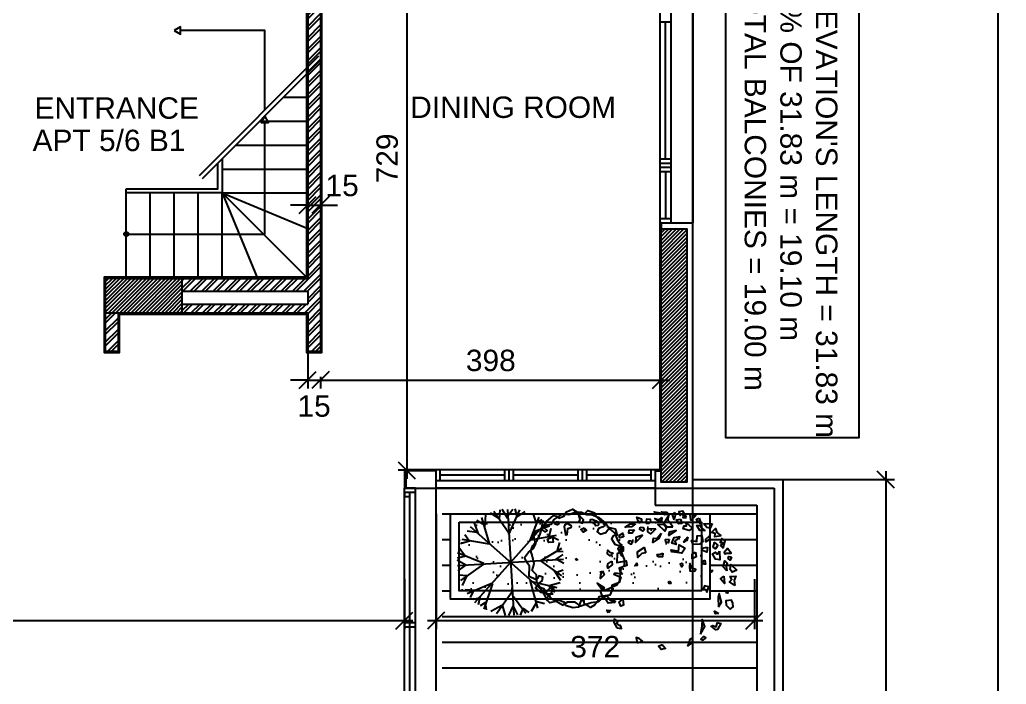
# Model space of a CAD drawing. Extents: x -1.7 to 46.3, y -159.8 to -77.2.
# Drawn here: x 34.04 to 45.57, y -130.23 to -122.46 of the extents above; entities that cross this region are included whole.
import ezdxf

# ---------------------------------------------------------------- set-up
doc = ezdxf.new("R2010")
doc.units = 0
doc.header["$MEASUREMENT"] = 0
doc.header["$PDMODE"] = 35
doc.header["$PDSIZE"] = 0.3
doc.layers.get('0').update_dxf_attribs({"linetype": 'CONTINUOUS'})
doc.layers.get('DEFPOINTS').update_dxf_attribs({"linetype": 'CONTINUOUS'})
for name, color, linetype in [('60%', 7, 'CONTINUOUS'), ('A-ALU', 9, 'CONTINUOUS'), ('A-AREAS', 6, 'CONTINUOUS'), ('A-BALUST', 1, 'CONTINUOUS'), ('a-dim', 3, 'CONTINUOUS'), ('A-FLOR-STRS-ARO', 1, 'CONTINUOUS'), ('A-HATCH-CONC', 8, 'CONTINUOUS'), ('A-HATCH-WALL', 8, 'CONTINUOUS'), ('A-NOMENCLATURE', 3, 'CONTINUOUS'), ('A-PLASTER', 8, 'CONTINUOUS'), ('A-PROJECTION', 9, 'CONTINUOUS'), ('a-revetement', 1, 'CONTINUOUS'), ('A-STAIR', 9, 'CONTINUOUS'), ('A-TILES', 137, 'CONTINUOUS'), ('A-TREES', 63, 'CONTINUOUS'), ('A-WALL', 4, 'CONTINUOUS'), ('AR-PROJ1', 15, 'CONTINUOUS'), ('Parcelle$0$N-PLOT', 5, 'CONTINUOUS'), ('S-2ND-3RD-4-5-6TH$0$A-STR 2-3-4-5-6', 2, 'CONTINUOUS'), ('S-2ND-3RD-4-5-6TH$0$N-PLOT', 5, 'CONTINUOUS')]:
    doc.layers.add(name, color=color, linetype=linetype)
doc.styles.add('A100-STEXT', font='ARIAL.TTF', dxfattribs={"height": 0.25})
doc.styles.add('ATTR', font='romans.shx', dxfattribs={"width": 0.8, "height": 0.7})
doc.styles.add('STYLE1', font='ARIAL.TTF')
doc.dimstyles.new('A100-DIM', dxfattribs={"dimtxt": 0.25, "dimasz": 0.2, "dimexe": 0.1, "dimexo": 0.3, "dimgap": 0.1, "dimtad": 1, "dimlfac": 100, "dimrnd": 0.5, "dimdsep": 46, "dimtxsty": 'A100-STEXT', "dimblk1": 'OBLIQUE', "dimblk2": 'OBLIQUE', "dimsah": 1, "dimcen": -0.05, "dimdle": 0.1, "dimclrd": 15, "dimclre": 15, "dimclrt": 256, "dimadec": 0, "dimazin": 0, "dimtfac": 0.28, "dimtix": 1, "dimtmove": 2, "dimatfit": 3, "dimldrblk": 'OBLIQUE', "dimfxl": 0, "dimtolj": 1, "dimarcsym": 0})
pattern_1 = [(45, (-4e-09, -138.73489), (-0.06629126, 0.06629126), []), (45, (0.04419, -138.73489), (-0.06629126, 0.06629126), [])]
pattern_2 = [(45, (8e-11, -138.735676), (-0.022097087, 0.022097087), [])]

# ---------------------------------------------------------------- blocks, each defined once
blk = doc.blocks.new('DEC6')
for points in [[(-54.284, 20.69), (-46.215, 15.988), (-45.848, 14.107), (-55.018, 16.458), (-57.585, 10.345), (-52.817, 1.881), (-56.485, -3.291), (-58.319, -8.934), (-54.284, -13.636), (-49.149, -19.279), (-51.35, -24.921), (-51.35, -30.564), (-49.149, -35.736), (-39.979, -36.677), (-37.779, -34.326), (-34.845, -36.677), (-37.412, -44.67), (-32.644, -49.843), (-23.841, -53.134), (-20.54, -50.783), (-12.471, -53.605), (-11.004, -56.896), (-6.602, -62.539), (0, -62.069), (-0.734, -55.015), (0.367, -46.081), (4.768, -46.081), (5.135, -55.956), (9.536, -59.247), (18.706, -59.247), (18.706, -51.724), (17.605, -47.492), (19.806, -43.26), (24.941, -45.141), (23.841, -48.902), (25.308, -51.253), (33.377, -53.134), (41.08, -43.26), (45.848, -41.849), (52.45, -38.558), (52.817, -30.564), (50.616, -23.04), (52.083, -16.928), (56.851, -13.636), (60.152, -10.815), (61.986, -4.232), (59.052, 1.411), (52.817, 1.411), (51.716, 4.703), (56.485, 5.173), (57.218, 9.405), (59.052, 12.226), (57.218, 23.982), (53.55, 25.862), (49.883, 25.392), (46.582, 31.505), (47.315, 37.618), (43.647, 44.671), (32.277, 46.082), (28.609, 49.844), (27.876, 55.016), (19.439, 58.308), (16.505, 55.956), (5.502, 54.546), (4.401, 55.486), (0, 54.076), (0.367, 51.254), (4.034, 46.082), (2.567, 41.85), (-2.201, 41.85), (-6.236, 47.963), (-6.236, 55.486), (-12.471, 58.778), (-19.073, 54.076), (-15.772, 50.314), (-16.505, 46.082), (-23.841, 43.731), (-34.111, 47.493), (-37.412, 43.261), (-33.377, 36.207), (-39.979, 27.743), (-47.682, 36.207), (-51.717, 32.445), (-46.582, 23.982), (-49.149, 21.631)], [(-22.374, 49.844), (-33.011, 46.552), (-36.678, 40.439), (-44.748, 36.207), (-49.149, 30.094), (-48.049, 25.392), (-51.717, 19.279), (-56.852, 10.815), (-57.218, 5.643), (-53.184, -2.351), (-50.249, -8.463), (-45.848, -9.404), (-46.582, -13.166), (-53.184, -16.928), (-52.45, -24.451), (-46.215, -31.034), (-38.879, -41.849), (-30.443, -42.319), (-23.107, -48.432), (-20.54, -55.015), (-5.135, -57.366), (3.301, -55.956), (9.903, -54.075), (14.304, -55.485), (21.64, -53.134), (27.876, -46.081), (35.211, -45.141), (38.512, -37.147), (45.481, -31.504), (51.716, -27.272), (53.55, -20.689), (53.55, -12.696), (55.384, -4.232), (59.419, 5.643), (52.45, 14.107), (53.184, 20.69), (49.883, 31.975), (42.914, 36.677), (38.879, 43.731), (32.644, 48.903), (26.042, 50.314), (21.273, 54.076), (11.737, 56.897), (0, 56.427), (-7.703, 54.076), (-15.405, 54.076)], [(17.239, 49.844), (12.104, 51.725), (8.803, 51.725), (6.602, 49.844), (6.602, 48.433), (8.436, 46.552), (11.737, 47.963), (16.505, 45.612), (18.339, 48.433)], [(27.876, 37.148), (23.474, 39.029), (24.941, 42.79), (33.377, 43.731), (28.609, 40.439)], [(17.972, 35.737), (14.304, 35.267), (15.772, 30.565), (19.806, 31.505)], [(31.177, 27.743), (38.146, 26.803), (38.146, 21.631), (30.81, 14.577), (29.343, 16.458), (33.377, 22.571), (31.177, 25.862)], [(49.149, 21.16), (45.481, 20.22), (46.215, 17.869), (49.516, 16.928)], [(2.567, 0), (0, 0), (0.733, -1.41)], [(41.813, 2.822), (36.678, -1.88), (40.713, -5.642), (44.748, -3.291)]]:
    blk.add_lwpolyline(points, close=True)
at = {"style": 'ATTR', "width": 0.8, "flags": 9}
blk.add_attdef('ESTCODE', (0, 0), '', height=0.7, dxfattribs=at)
blk = doc.blocks.new('DEC5')
for p, q in [((-11.547, 49.608), (-21.817, 55.721)), ((-0.177, 31.27), (-16.682, 57.602)), ((-12.648, 51.019), (-10.814, 59.013)), ((0.19, 50.549), (-6.046, 59.483)), ((0, -60), (0, 60)), ((0.19, 48.198), (6.058, 59.483)), ((0.19, 31.74), (16.328, 57.602)), ((11.927, 50.079), (10.093, 59.483)), ((10.46, 47.728), (21.096, 55.721)), ((-35.388, 35.502), (-37.589, 46.317)), ((-28.053, 42.085), (-36.122, 47.728)), ((-20.717, 21.395), (-31.354, 51.489)), ((-28.419, 42.555), (-25.852, 54.311)), ((23.297, 23.276), (30.266, 51.96)), ((28.065, 43.025), (26.598, 53.37)), ((28.065, 41.615), (36.501, 47.728)), ((34.667, 35.032), (37.969, 46.317)), ((-43.091, 26.097), (-49.326, 34.091)), ((-35.755, 35.502), (-46.392, 37.853)), ((42, 42), (-42, -42)), ((-42, 42), (42, -42)), ((37.235, 36.912), (46.405, 37.853)), ((43.837, 28.919), (48.239, 35.972)), ((-44.191, 26.568), (-55.195, 23.276)), ((-21.451, 21.395), (-52.26, 28.449)), ((22.197, 22.336), (50.806, 31.27)), ((42.737, 28.449), (53.374, 25.627)), ((-30.987, -0.235), (-58.496, 12.931)), ((-50.06, 9.17), (-56.662, 17.634)), ((52.273, 7.289), (57.408, 16.693)), ((-51.894, 10.11), (-59.229, 7.759)), ((-52.994, -0.705), (-59.229, 3.997)), ((32.833, -0.235), (59.242, 9.64)), ((52.273, -0.235), (59.609, 3.997)), ((53.374, 7.289), (59.609, 5.408)), ((-60, 0), (60, 0)), ((-51.894, -0.235), (-59.596, -4.467)), ((-30.987, -0.705), (-58.862, -12.461)), ((-51.527, -9.169), (-58.862, -6.818)), ((-54.461, -10.58), (-57.762, -14.812)), ((33.934, -0.235), (57.041, -18.103)), ((50.439, -12.931), (58.875, -8.699)), ((51.173, -0.235), (59.609, -5.407)), ((-42.724, -24.686), (-55.928, -19.984)), ((52.273, -14.341), (54.474, -23.276)), ((-23.284, -23.276), (-53.361, -26.567)), ((-42.724, -25.627), (-48.593, -35.031)), ((-25.852, -26.097), (-30.987, -50.548)), ((-0.544, -29.388), (-18.149, -56.661)), ((-0.177, -32.21), (13.394, -57.601)), ((23.664, -23.746), (50.072, -32.21)), ((23.664, -23.746), (26.598, -52.899)), ((43.104, -29.859), (48.239, -35.972)), ((45.304, -30.329), (53.374, -26.567)), ((-35.021, -34.561), (-46.025, -37.852)), ((-35.021, -35.501), (-38.689, -44.906)), ((25.498, -42.555), (22.197, -55.25)), ((35.401, -35.501), (45.671, -38.323)), ((36.868, -36.912), (39.069, -45.376)), ((-29.52, -44.435), (-36.855, -47.257)), ((-29.153, -44.435), (-28.419, -52.429)), ((-14.482, -51.489), (-25.852, -53.84)), ((-13.748, -50.078), (-8.98, -59.012)), ((-0.177, -47.257), (-4.578, -59.483)), ((0.19, -53.37), (5.325, -59.012)), ((8.626, -49.608), (7.892, -59.012)), ((9.359, -49.608), (19.996, -56.661)), ((26.231, -45.846), (32.833, -49.608))]:
    blk.add_line(p, q)
at = {"style": 'ATTR', "width": 0.8, "flags": 9}
blk.add_attdef('ESTCODE', (0, 0), '', height=0.7, dxfattribs=at)
blk = doc.blocks.new('DEC1')
for points in [[(-10.286347, 57.002498), (-6.636353, 53.173978), (-4.977264, 55.300948), (-2.322731, 54.024758), (-2.654549, 58.704078), (-5.640907, 57.002498)], [(2.096443, 60.253408), (0.995445, 56.151728), (3.318161, 54.875548), (7.299967, 55.726328)], [(13.272677, 57.002498), (10.949967, 55.726328), (12.609047, 54.024758), (14.268137, 54.875548)], [(16.259037, 52.323198), (16.922667, 53.599378), (16.590857, 57.002498), (20.904477, 54.450148), (17.918117, 51.472418)], [(-22.482173, 47.292998), (-22.915303, 48.664658), (-25.556323, 50.836408), (-20.701343, 52.081818), (-20.707443, 47.864548)], [(-17.825703, 50.144688), (-15.340965, 55.637398), (-11.893769, 55.475018), (-12.802246, 52.160138), (-14.540878, 53.429518), (-15.347061, 51.420148), (-14.679306, 50.283108)], [(-12.70607, 49.248398), (-13.313744, 45.632738), (-10.937401, 45.602688), (-9.258873, 49.086028)], [(-2.654549, 51.047028), (-4.645447, 48.494678), (-3.318176, 45.091538), (-1.990913, 46.793108)], [(2.654526, 51.897798), (6.304517, 49.345458), (10.949967, 51.047028), (8.959067, 52.748598), (6.304517, 51.897798)], [(21.568117, 51.047028), (27.209017, 53.173978), (29.531737, 50.621628), (26.545377, 48.920058), (26.213557, 51.047028), (24.222657, 50.196248), (23.890837, 48.920058)], [(-38.104163, 42.886048), (-35.982343, 39.207198), (-33.437553, 39.947208), (-31.223573, 43.364378)], [(-31.801213, 37.372358), (-27.415503, 38.148518), (-25.333863, 42.636518), (-27.944843, 42.431948), (-29.220293, 39.953298)], [(-27.902623, 48.490098), (-28.642653, 45.945318), (-26.266303, 45.915268), (-25.694743, 47.690008)], [(-17.061733, 46.095918), (-21.688173, 40.867878), (-18.577893, 39.165388), (-13.789101, 40.946228), (-14.889992, 43.454908), (-16.965533, 43.184148)], [(-7.299988, 42.539188), (-9.290886, 39.136068), (-5.640907, 37.859878), (-3.981812, 39.136068)], [(2.322716, 47.218508), (-1.327278, 43.815368), (-0.66365, 40.412228), (3.318161, 37.009098), (6.636337, 38.710668), (2.654526, 40.837618), (5.309077, 44.666158)], [(19.245397, 47.643888), (12.277227, 47.218508), (13.272677, 43.815368), (17.918117, 41.688418), (18.913577, 44.240768), (17.254487, 45.516938)], [(24.554477, 46.793108), (21.568117, 44.666158), (23.227197, 42.964588), (26.877177, 44.240768)], [(25.549927, 37.859878), (32.186277, 39.561448), (34.177167, 43.389968), (33.181717, 35.307528), (29.199917, 34.882128)], [(31.522627, 48.069288), (29.863537, 46.367708), (28.536287, 43.389968), (32.186277, 45.516938)], [(36.831707, 44.240768), (35.836257, 42.539188), (37.163527, 41.263018), (40.481707, 41.688418)], [(-44.561383, 31.831348), (-39.273253, 31.705098), (-39.604093, 34.382268), (-36.824663, 35.356908), (-40.368063, 38.431048), (-41.276543, 35.116178)], [(-12.277245, 32.755178), (-14.599968, 30.628218), (-13.604515, 29.777438), (-11.2818, 30.628218)], [(-1.990913, 33.180578), (-4.977264, 30.628218), (-3.318176, 27.225088), (-0.99546, 30.202838)], [(10.949967, 39.136068), (9.622697, 36.158308), (10.618147, 33.605958), (10.949967, 36.158308)], [(15.927217, 35.307528), (16.922667, 29.777438), (14.268137, 28.075868), (17.918117, 26.799688), (19.245397, 31.479008)], [(23.890837, 30.202838), (21.568117, 37.009098), (25.218107, 32.329788)], [(29.531737, 34.031358), (28.536287, 31.053608), (36.499887, 31.479008), (33.181717, 34.456738)], [(37.495347, 38.285278), (35.836257, 35.732928), (38.158977, 34.031358), (41.477157, 34.031358), (38.158977, 35.307528)], [(40.813507, 40.412228), (40.481707, 39.136068), (42.804427, 37.434478), (45.458957, 37.859878)], [(-42.472623, 24.672728), (-44.131713, 23.396548), (-42.804433, 22.971158)], [(-32.518103, 32.329788), (-36.831723, 28.075868), (-31.854473, 28.926648)], [(-22.563583, 30.628218), (-22.563583, 28.501248), (-21.568133, 29.352038)], [(6.636337, 30.628218), (6.304517, 25.523518), (13.272677, 21.269598), (14.931767, 22.120378), (9.290877, 25.098128), (12.277227, 29.352038)], [(21.568117, 28.075868), (20.240847, 25.098128), (22.231747, 24.247348), (23.890837, 25.948898)], [(29.863537, 27.650488), (28.536287, 22.971158), (30.527177, 17.441068), (32.186277, 20.418808), (29.863537, 22.120378)], [(35.504437, 27.650488), (36.168077, 22.120378), (39.154437, 21.694998), (40.813507, 23.821948)], [(44.795317, 26.374298), (42.804427, 28.075868), (42.472607, 29.777438), (43.799877, 31.053608), (46.454417, 29.352038)], [(49.772577, 26.799688), (48.445307, 25.098128), (50.436227, 23.396548), (53.754397, 25.523518)], [(-52.427143, 19.568028), (-50.104423, 20.844198), (-46.786243, 17.441068), (-49.108973, 14.888718), (-53.754413, 14.463338), (-54.418043, 17.441068)], [(-45.127153, 9.784018), (-44.463523, 14.463338), (-38.490813, 18.717258), (-39.818083, 15.739508)], [(-30.195383, 13.187148), (-28.536293, 17.866458), (-25.218123, 16.164898), (-26.213573, 13.187148), (-27.872663, 14.463338)], [(-5.640907, 20.844198), (-7.963623, 18.291858), (-11.2818, 20.418808), (-11.2818, 22.120378), (-7.963623, 20.844198), (-4.313629, 22.971158)], [(-0.66365, 18.717258), (0.663628, 19.142638), (1.659081, 17.441068), (-0.66365, 16.590288)], [(40.481707, 17.015668), (43.799877, 11.910978), (41.477157, 8.507848), (41.145337, 11.910978)], [(46.454417, 20.844198), (44.463497, 22.120378), (42.472607, 21.269598), (42.804427, 19.568028), (45.458957, 19.142638)], [(51.099847, 20.418808), (52.095307, 16.590288), (56.077117, 13.187148), (54.418027, 17.866458)], [(18.581767, 15.739508), (16.922667, 13.187148), (19.245397, 11.060198), (21.236297, 11.910978), (19.577217, 13.612548)], [(29.531737, 7.231658), (31.854457, 4.679318), (32.186277, 0), (35.504437, 3.403137), (33.513537, 9.784018)], [(48.777127, 16.164898), (48.445307, 12.761768), (50.768037, 11.060198), (52.095307, 13.187148)], [(-52.427143, -0.850769), (-55.081683, 0.4254), (-56.077133, -5.104706), (-55.081683, -6.380875), (-50.436243, -6.380875), (-51.099873, -5.104706), (-53.754413, -4.253914)], [(-48.445333, 5.530108), (-46.786243, 3.828518), (-44.795343, 5.104708)], [(-0.66365, 1.276169), (-2.322731, 0.4254), (-1.327278, -0.425384), (0, 0)], [(46.454417, 6.380878), (46.122607, 4.679318), (43.468057, 5.104708), (43.799877, 7.657058)], [(49.440767, 0.4254), (49.772577, -4.679306), (43.799877, -7.231651), (47.449857, -3.828529)], [(52.095307, 5.955488), (54.086217, 3.403137), (55.745307, 4.679318), (54.418027, 8.082458)], [(-47.449883, -17.015672), (-46.454433, -9.784004), (-41.145353, -6.806266), (-44.131713, -11.06018)], [(30.195357, -3.828529), (28.536287, -5.53009), (29.863537, -6.806266)], [(47.118057, -15.739494), (45.127137, -17.866462), (46.122607, -22.120372), (48.445307, -19.568022)], [(50.436227, -9.784004), (51.099847, -13.187141), (53.754397, -13.187141), (55.413487, -10.634796), (53.090757, -11.06018)], [(-50.768053, -17.015672), (-50.436243, -19.993412), (-52.427143, -19.568022), (-52.758963, -16.590282)], [(-45.458983, -31.478992), (-46.786243, -26.799672), (-44.463523, -23.396552), (-43.468073, -26.374292), (-44.463523, -28.075852)], [(48.113497, -26.799672), (45.127137, -28.501252), (45.458957, -32.755162), (47.118057, -30.202822)], [(20.572657, -34.456732), (16.922667, -37.859872), (18.249947, -39.986832), (21.236297, -38.285262)], [(24.554477, -39.561442), (23.890837, -40.837612), (27.872647, -44.666142), (34.508987, -42.539172), (32.186277, -40.412222), (27.872647, -41.688402)], [(38.158977, -36.583692), (38.822617, -39.136042), (45.127137, -37.434482)], [(-28.204473, -43.389972), (-32.518103, -44.240752), (-30.195383, -47.218492), (-26.545393, -46.367702)], [(22.563567, -50.621622), (25.218107, -49.770842), (22.563567, -48.069272)], [(-11.2818, -55.300932), (-13.936333, -51.472412), (-10.286347, -51.472412), (-7.963623, -52.323192)], [(9.622697, -56.151712), (6.304517, -54.024762), (8.295417, -52.748592), (8.959067, -53.173982), (12.277227, -53.173982), (12.277227, -51.472412), (15.595407, -51.897802), (14.268137, -54.024762)]]:
    blk.add_lwpolyline(points, close=True)
at = {"style": 'ATTR', "width": 0.8, "flags": 9}
blk.add_attdef('ESTCODE', (0, 0), '', height=0.7, dxfattribs=at)
blk = doc.blocks.new('_OBLIQUE')
at = {"color": 0, "linetype": 'ByBlock'}
blk.add_line((-0.5, -0.5), (0.5, 0.5), dxfattribs=at)
blk = doc.blocks.new('*D149')
at = {"layer": 'a-dim', "color": 15, "lineweight": -2}
for p, q in [((37.408, -126.186), (37.408, -126.773)), ((37.408, -126.673), (37.208, -126.673)), ((37.408, -126.673), (37.558, -126.673)), ((37.558, -126.636), (37.558, -126.773)), ((37.558, -126.673), (37.758, -126.673))]:
    blk.add_line(p, q, dxfattribs=at)
at = {"layer": 'DEFPOINTS', "color": 0}
for p in [(37.408, -125.886), (37.558, -126.336), (37.558, -126.673)]:
    blk.add_point(p, dxfattribs=at)
at = {"layer": 'a-dim', "color": 15, "lineweight": -2, "xscale": 0.2, "yscale": 0.2, "zscale": 0.2}
blk.add_blockref('_OBLIQUE', (37.408, -126.673), dxfattribs=at)
at = {"layer": 'a-dim', "color": 15, "lineweight": -2, "xscale": 0.2, "yscale": 0.2, "zscale": 0.2, "rotation": 180}
blk.add_blockref('_OBLIQUE', (37.558, -126.673), dxfattribs=at)
at = {"layer": 'a-dim', "insert": (37.483, -126.978), "char_height": 0.25, "attachment_point": 5, "style": 'A100-STEXT'}
blk.add_mtext('\\A1;15', dxfattribs=at)
blk = doc.blocks.new('*D150')
at = {"layer": 'a-dim', "color": 15, "lineweight": -2}
for p, q in [((37.458, -126.673), (41.638, -126.673)), ((37.558, -126.636), (37.558, -126.773)), ((41.538, -126.686), (41.538, -126.773))]:
    blk.add_line(p, q, dxfattribs=at)
at = {"layer": 'DEFPOINTS', "color": 0}
for p in [(37.558, -126.336), (41.538, -126.386), (41.538, -126.673)]:
    blk.add_point(p, dxfattribs=at)
at = {"layer": 'a-dim', "color": 15, "lineweight": -2, "xscale": 0.2, "yscale": 0.2, "zscale": 0.2, "rotation": 180}
blk.add_blockref('_OBLIQUE', (37.558, -126.673), dxfattribs=at)
at = {"layer": 'a-dim', "color": 15, "lineweight": -2, "xscale": 0.2, "yscale": 0.2, "zscale": 0.2}
blk.add_blockref('_OBLIQUE', (41.538, -126.673), dxfattribs=at)
at = {"layer": 'a-dim', "insert": (39.548, -126.445), "char_height": 0.25, "attachment_point": 5, "style": 'A100-STEXT'}
blk.add_mtext('\\A1;398', dxfattribs=at)
blk = doc.blocks.new('*D152')
at = {"layer": 'a-dim', "color": 15, "lineweight": -2}
for p, q in [((38.566, -120.336), (38.566, -127.828)), ((38.668, -120.436), (38.466, -120.436)), ((38.608, -127.728), (38.466, -127.728))]:
    blk.add_line(p, q, dxfattribs=at)
at = {"layer": 'DEFPOINTS', "color": 0}
for p in [(38.968, -120.436), (38.566, -127.728), (38.908, -127.728)]:
    blk.add_point(p, dxfattribs=at)
at = {"layer": 'a-dim', "color": 15, "lineweight": -2, "xscale": 0.2, "yscale": 0.2, "zscale": 0.2}
for p, rotation in [((38.566, -120.436), 90), ((38.566, -127.728), 270)]:
    blk.add_blockref('_OBLIQUE', p, dxfattribs=dict(at, rotation=rotation))
at = {"layer": 'a-dim', "insert": (38.338, -124.082), "char_height": 0.25, "attachment_point": 5, "rotation": 90, "style": 'A100-STEXT'}
blk.add_mtext('\\A1;729', dxfattribs=at)
blk = doc.blocks.new('*D153')
at = {"layer": 'a-dim', "color": 15, "lineweight": -2}
for p, q in [((37.558, -123.686), (37.558, -124.727)), ((37.408, -124.536), (37.408, -124.727)), ((37.408, -124.627), (37.208, -124.627)), ((37.408, -124.627), (37.558, -124.627)), ((37.558, -124.627), (37.758, -124.627))]:
    blk.add_line(p, q, dxfattribs=at)
at = {"layer": 'DEFPOINTS', "color": 0}
for p in [(37.558, -123.386), (37.408, -124.236), (37.558, -124.627)]:
    blk.add_point(p, dxfattribs=at)
at = {"layer": 'a-dim', "color": 15, "lineweight": -2, "xscale": 0.2, "yscale": 0.2, "zscale": 0.2}
blk.add_blockref('_OBLIQUE', (37.408, -124.627), dxfattribs=at)
at = {"layer": 'a-dim', "color": 15, "lineweight": -2, "xscale": 0.2, "yscale": 0.2, "zscale": 0.2, "rotation": 180}
blk.add_blockref('_OBLIQUE', (37.558, -124.627), dxfattribs=at)
at = {"layer": 'a-dim', "insert": (37.811, -124.4), "char_height": 0.25, "attachment_point": 5, "style": 'A100-STEXT'}
blk.add_mtext('\\A1;15', dxfattribs=at)
blk = doc.blocks.new('*D165')
at = {"layer": 'a-dim', "color": 15, "lineweight": -2}
for p, q in [((27.768, -127.6), (27.768, -129.585)), ((38.538, -129), (38.538, -129.585)), ((27.668, -129.485), (38.638, -129.485))]:
    blk.add_line(p, q, dxfattribs=at)
at = {"layer": 'DEFPOINTS', "color": 0}
for p in [(27.768, -127.3), (38.538, -128.7), (38.538, -129.485)]:
    blk.add_point(p, dxfattribs=at)
at = {"layer": 'a-dim', "color": 15, "lineweight": -2, "xscale": 0.2, "yscale": 0.2, "zscale": 0.2, "rotation": 180}
blk.add_blockref('_OBLIQUE', (27.768, -129.485), dxfattribs=at)
at = {"layer": 'a-dim', "color": 15, "lineweight": -2, "xscale": 0.2, "yscale": 0.2, "zscale": 0.2}
blk.add_blockref('_OBLIQUE', (38.538, -129.485), dxfattribs=at)
at = {"layer": 'a-dim', "insert": (33.153, -129.257), "char_height": 0.25, "attachment_point": 5, "style": 'A100-STEXT'}
blk.add_mtext('\\A1;1077', dxfattribs=at)
blk = doc.blocks.new('A$C21287FDA')
at = {"layer": 'A-ALU'}
for p, q in [((41.523, 17), (41.523, 13.9)), ((41.653, 17), (41.653, 13.9)), ((41.523, 16.25), (41.653, 16.25)), ((41.588, 14.65), (41.588, 16.25)), ((41.523, 14.65), (41.653, 14.65)), ((41.523, 14.6), (41.653, 14.6)), ((41.523, 14.55), (41.653, 14.55)), ((41.523, 14.5), (41.653, 14.5)), ((41.588, 14.5), (41.588, 13.95)), ((41.523, 13.95), (41.653, 13.95)), ((41.523, 13.9), (41.653, 13.9)), ((41.468, 11.015), (38.908, 11.015)), ((38.908, 10.885), (38.908, 11.015)), ((38.958, 10.885), (38.958, 11.015)), ((39.712, 10.885), (39.712, 11.015)), ((39.762, 10.885), (39.762, 11.015)), ((39.812, 10.885), (39.812, 11.015)), ((40.565, 11.015), (40.565, 10.885)), ((40.615, 11.015), (40.615, 10.885)), ((40.665, 11.015), (40.665, 10.885)), ((41.418, 11.015), (41.418, 10.885)), ((41.468, 11.015), (41.468, 10.885)), ((41.468, 10.885), (38.908, 10.885)), ((39.712, 10.95), (38.958, 10.95)), ((40.565, 10.95), (39.812, 10.95)), ((41.418, 10.95), (40.665, 10.95)), ((38.538, 7.575), (38.538, 10.8)), ((38.668, 10.8), (38.538, 10.8)), ((38.668, 10.75), (38.538, 10.75)), ((38.603, 7.625), (38.603, 10.75)), ((38.668, 7.575), (38.668, 10.8)), ((38.668, 9.225), (38.538, 9.225)), ((38.668, 9.175), (38.538, 9.175))]:
    blk.add_line(p, q, dxfattribs=at)
blk.add_lwpolyline([(38.603, 10.75), (38.538, 10.75), (38.538, 10.7), (38.603, 10.7)], close=True, dxfattribs=at)
blk = doc.blocks.new('*D174')
at = {"layer": 'a-dim', "color": 15, "lineweight": -2}
for p, q in [((38.908, -128.236), (38.908, -129.585)), ((42.628, -129), (42.628, -129.585)), ((38.808, -129.485), (42.728, -129.485))]:
    blk.add_line(p, q, dxfattribs=at)
at = {"layer": 'DEFPOINTS', "color": 0}
for p in [(38.908, -127.936), (42.628, -128.7), (42.628, -129.485)]:
    blk.add_point(p, dxfattribs=at)
at = {"layer": 'a-dim', "color": 15, "lineweight": -2, "xscale": 0.2, "yscale": 0.2, "zscale": 0.2, "rotation": 180}
blk.add_blockref('_OBLIQUE', (38.908, -129.485), dxfattribs=at)
at = {"layer": 'a-dim', "color": 15, "lineweight": -2, "xscale": 0.2, "yscale": 0.2, "zscale": 0.2}
blk.add_blockref('_OBLIQUE', (42.628, -129.485), dxfattribs=at)
at = {"layer": 'a-dim', "insert": (40.768, -129.791), "char_height": 0.25, "attachment_point": 5, "style": 'A100-STEXT'}
blk.add_mtext('\\A1;372', dxfattribs=at)
blk = doc.blocks.new('*D194')
at = {"layer": '60%', "color": 15, "lineweight": -2}
for p, q in [((42.208, -127.836), (44.264, -127.836)), ((44.164, -127.736), (44.164, -135.336)), ((42.208, -135.236), (44.264, -135.236))]:
    blk.add_line(p, q, dxfattribs=at)
at = {"layer": 'DEFPOINTS', "color": 0}
for p in [(41.908, -127.836), (41.908, -135.236), (44.164, -135.236)]:
    blk.add_point(p, dxfattribs=at)
at = {"layer": '60%', "color": 15, "lineweight": -2, "xscale": 0.2, "yscale": 0.2, "zscale": 0.2}
for p, rotation in [((44.164, -127.836), 90), ((44.164, -135.236), 270)]:
    blk.add_blockref('_OBLIQUE', p, dxfattribs=dict(at, rotation=rotation))
at = {"layer": '60%', "insert": (43.936, -131.536), "char_height": 0.25, "attachment_point": 5, "rotation": 90, "style": 'A100-STEXT'}
blk.add_mtext('\\A1;740', dxfattribs=at)
blk = doc.blocks.new('*D195')
at = {"layer": '60%', "color": 15, "lineweight": -2}
for p, q in [((45.471, -103.305), (45.471, -135.336)), ((42.208, -103.405), (45.571, -103.405)), ((42.208, -135.236), (45.571, -135.236))]:
    blk.add_line(p, q, dxfattribs=at)
at = {"layer": 'DEFPOINTS', "color": 0}
for p in [(41.908, -103.405), (41.908, -135.236), (45.471, -135.236)]:
    blk.add_point(p, dxfattribs=at)
at = {"layer": '60%', "color": 15, "lineweight": -2, "xscale": 0.2, "yscale": 0.2, "zscale": 0.2}
for p, rotation in [((45.471, -103.405), 90), ((45.471, -135.236), 270)]:
    blk.add_blockref('_OBLIQUE', p, dxfattribs=dict(at, rotation=rotation))
at = {"layer": '60%', "insert": (45.243, -119.321), "char_height": 0.25, "attachment_point": 5, "rotation": 90, "style": 'A100-STEXT'}
blk.add_mtext('\\A1;3183', dxfattribs=at)

msp = doc.modelspace()

# ---------------------------------------------------------------- hatches: boundary and pattern name
at = {"layer": 'A-HATCH-CONC'}
h = msp.add_hatch(dxfattribs=at)
h.set_pattern_fill('ANSI31', color=256, scale=0.25, style=0)
h.set_pattern_definition(pattern_2)
h.paths.add_polyline_path([(41.83837, -124.90568), (41.53837, -124.90568), (41.53837, -127.86568), (41.83837, -127.86568)])
h = msp.add_hatch(dxfattribs=at)
h.set_pattern_fill('ANSI31', color=256, scale=0.25, style=0)
h.set_pattern_definition(pattern_2)
h.paths.add_polyline_path([(35.94337, -125.48568), (35.04337, -125.48568), (35.04337, -125.88568), (35.94337, -125.88568)])
at = {"layer": 'A-HATCH-WALL'}
h = msp.add_hatch(dxfattribs=at)
h.set_pattern_fill('ANSI32', color=256, scale=0.25, style=0)
h.set_pattern_definition(pattern_1)
h.paths.add_polyline_path([(37.55837, -120.43489), (37.81837, -120.43489), (37.81837, -120.13489), (34.94337, -120.13489), (34.94337, -120.28489), (35.04337, -120.28489), (35.04337, -120.38489), (35.19337, -120.38489), (35.19337, -120.28489), (37.40837, -120.28489), (37.40837, -121.13489), (36.85837, -121.13489), (36.85837, -121.68489), (35.94337, -121.68489), (35.94337, -121.78489), (37.40837, -121.78489), (37.40837, -121.93489), (35.94337, -121.93489), (35.94337, -122.08489), (37.40837, -122.08489), (37.40837, -123.01418), (37.40837, -123.08489), (37.55837, -122.93489)])
h.paths.add_polyline_path([(37.40837, -121.68489), (37.00837, -121.68489), (37.00837, -121.28489), (37.40837, -121.28489)], flags=16)
h.paths.add_polyline_path([(37.55837, -120.33489), (37.55837, -120.23489), (37.71837, -120.23489), (37.71837, -120.33489)], flags=16)
h = msp.add_hatch(dxfattribs=at)
h.set_pattern_fill('ANSI32', color=256, scale=0.25, style=0)
h.set_pattern_definition(pattern_1)
h.paths.add_polyline_path([(37.55837, -122.93489), (37.40837, -123.08489), (37.40837, -125.48489), (35.94337, -125.48489), (35.94337, -125.63489), (37.40837, -125.63489), (37.40837, -125.78489), (35.94337, -125.78489), (35.94337, -125.88489), (37.40837, -125.88489), (37.40837, -126.33489), (37.55837, -126.33489)])
h = msp.add_hatch(dxfattribs=at)
h.set_pattern_fill('ANSI32', color=256, scale=0.25, style=0)
h.set_pattern_definition(pattern_1)
h.paths.add_polyline_path([(35.04337, -126.33489), (35.19337, -126.33489), (35.19337, -125.88489), (35.04337, -125.88489)])
at = {"layer": 'A-TILES'}
h = msp.add_hatch(dxfattribs=at)
h.set_pattern_fill('_USER', color=256, scale=0.3, style=0, pattern_type=0)
h.set_pattern_definition([(0, (8e-11, -138.73568), (0, 0.3), [])])
h.paths.add_polyline_path([(42.65837, -128.13568), (41.46837, -128.13568), (41.46837, -127.93568), (38.97837, -127.93568), (38.97837, -134.43568), (38.97837, -134.93568), (39.25476, -134.93568, -0.18448309), (39.17837, -134.73568, -1), (39.77837, -134.73568, -0.18448309), (39.70198, -134.93568), (42.65837, -134.93568)])
h.paths.add_polyline_path([(39.07837, -129.23568), (39.07837, -128.23568), (42.10837, -128.23568), (42.10837, -129.23568)], flags=16)
at = {"layer": 'A-TREES'}
h = msp.add_hatch(dxfattribs=at)
h.set_pattern_fill('AR-SAND', color=256, scale=0.2, style=0)
h.set_pattern_definition([(37.5, (-338376.54673, -23882.2074), (-0.01259867162, 0.3853647538), [0, -0.304, 0, -0.34, 0, -0.325]), (7.5, (-338376.54673, -23882.2074), (0.35395534105, 0.56442921305), [0, -0.164, 0, -0.274, 0, -0.105]), (327.5, (-338376.79273, -23882.2074), (0.62282837235, 0.0011318107), [0, -0.1, 0, -0.36, 0, -0.47]), (317.5, (-338376.79273, -23882.2074), (0.6012253209, 0.175535113), [0, -0.05, 0, -0.236, 0, -0.27])])
h.paths.add_polyline_path([(39.17837, -128.33568), (39.17837, -129.13568), (42.00837, -129.13568), (42.00837, -128.33568)])

# ---------------------------------------------------------------- linework, layer by layer
msp.add_lwpolyline([(38.90837, -127.93568), (38.90837, -127.93568)])
at = {"layer": '60%'}
msp.add_lwpolyline([(43.84908, -121.88513), (43.84908, -127.34812), (42.29618, -127.34812), (42.29618, -121.88513)], close=True, dxfattribs=at)
at = {"layer": 'A-ALU'}
for p in [(41.46837, -127.93568), (38.90837, -131.16068)]:
    msp.add_line(p, (38.90837, -127.93568), dxfattribs=at)
at = {"layer": 'A-AREAS'}
msp.add_lwpolyline([(38.90837, -127.93568), (41.90837, -127.93568), (41.90837, -127.83568), (42.95837, -127.83568), (42.95837, -135.23568), (35.8618, -135.23568), (38.90837, -134.93601)], close=True, dxfattribs=at)
at = {"layer": 'A-BALUST'}
for p, q in [((41.83837, -127.93568), (42.85837, -127.93568)), ((42.85837, -127.93568), (42.85837, -135.13568))]:
    msp.add_line(p, q, dxfattribs=at)
at = {"layer": 'A-FLOR-STRS-ARO'}
for points in [[(35.84837, -122.58568), (35.92337, -122.62898), (35.92337, -122.54237)], [(36.90837, -123.58568), (36.86507, -123.66068), (36.95167, -123.66068)]]:
    msp.add_lwpolyline(points, close=True, dxfattribs=at)
for points in [[(36.90837, -123.51497), (36.90837, -122.58568), (35.92337, -122.58568)], [(35.28837, -124.96693), (36.90837, -124.96693), (36.90837, -123.66068)]]:
    msp.add_lwpolyline(points, dxfattribs=at)
msp.add_circle((35.28837, -124.96693), 0.025, dxfattribs=at)
at = {"layer": 'A-PLASTER'}
for points in [[(34.94337, -122.10068), (37.39337, -122.10068), (37.39337, -125.47068), (35.02837, -125.47068), (35.02837, -126.35068), (35.20837, -126.35068), (35.20837, -125.90068), (37.39337, -125.90068), (37.39337, -126.35068), (37.57337, -126.35068), (37.57337, -120.45068), (37.83337, -120.45068), (37.83337, -120.30068)], [(41.53837, -124.83568), (41.52337, -124.83568), (41.52337, -127.72068), (41.46837, -127.72068), (41.46837, -127.73568)], [(38.90837, -127.73568), (38.90837, -127.72068), (38.53837, -127.72068), (38.53837, -127.93568), (38.55337, -127.93568)]]:
    msp.add_lwpolyline(points, dxfattribs=at)
at = {"layer": 'A-PROJECTION'}
for p, q in [((41.90837, -121.73568), (41.90837, -124.83568)), ((41.90837, -127.83568), (42.95837, -127.83568)), ((42.95837, -127.83568), (42.95837, -135.23568)), ((38.90837, -134.43568), (38.90837, -127.93568)), ((41.46837, -127.93568), (41.46837, -128.13568)), ((41.46837, -128.13568), (42.65837, -128.13568)), ((42.65837, -128.13568), (42.65837, -134.93568))]:
    msp.add_line(p, q, dxfattribs=at)
for points in [[(39.07837, -128.23568), (42.10837, -128.23568), (42.10837, -129.23568), (39.07837, -129.23568)], [(39.17837, -128.33568), (42.00837, -128.33568), (42.00837, -129.13568), (39.17837, -129.13568)]]:
    msp.add_lwpolyline(points, close=True, dxfattribs=at)
at = {"layer": 'a-revetement'}
for p, q in [((41.53837, -124.83568), (41.90837, -124.83568)), ((41.53837, -124.83568), (41.53837, -124.90568)), ((41.90837, -127.93568), (41.90837, -124.83568)), ((41.46837, -127.73568), (41.46837, -127.93568)), ((41.46837, -127.73568), (41.53837, -127.73568)), ((41.46837, -127.93568), (41.90837, -127.93568))]:
    msp.add_line(p, q, dxfattribs=at)
msp.add_lwpolyline([(38.90837, -127.73568), (38.55337, -127.73568), (38.55337, -127.93568), (38.90837, -127.93568)], close=True, dxfattribs=at)
at = {"layer": 'A-STAIR'}
for p, q in [((37.40837, -125.48568), (37.40837, -123.08568)), ((37.12837, -123.36568), (37.40837, -123.36568)), ((36.84837, -123.64568), (37.40837, -123.64568)), ((36.56837, -123.92568), (37.40837, -123.92568)), ((36.40837, -124.20568), (37.40837, -124.20568)), ((35.28837, -125.48568), (35.28837, -124.48568)), ((35.56837, -125.48568), (35.56837, -124.48568)), ((35.84837, -125.48568), (35.84837, -124.48568)), ((36.12837, -125.48568), (36.12837, -124.48568)), ((36.40837, -124.48568), (37.40837, -124.48568)), ((36.40837, -125.48568), (36.40837, -124.48568)), ((36.40837, -124.48568), (37.40837, -125.48568)), ((36.40837, -124.48568), (37.40837, -124.89989)), ((36.40837, -124.48568), (36.82258, -125.48568)), ((35.28837, -125.48568), (37.40837, -125.48568))]:
    msp.add_line(p, q, dxfattribs=at)
for points in [[(36.40837, -124.08568), (36.40837, -124.48568), (35.28837, -124.48568), (35.28837, -124.43568)], [(35.28837, -124.43568), (36.35837, -124.43568), (36.35837, -124.13568)]]:
    msp.add_lwpolyline(points, dxfattribs=at)
at = {"layer": 'A-WALL'}
for p, q in [((37.55837, -120.43568), (37.55837, -126.33568)), ((37.40837, -122.08568), (37.40837, -125.48568)), ((37.40837, -125.48568), (35.94337, -125.48568)), ((37.40837, -125.63568), (35.94337, -125.63568)), ((37.40837, -125.63568), (37.40837, -125.78568)), ((35.94337, -125.78568), (37.40837, -125.78568)), ((35.04337, -125.88568), (35.04337, -126.33568)), ((35.19337, -125.88568), (35.19337, -126.33568)), ((35.94337, -125.88568), (37.40837, -125.88568)), ((37.40837, -125.88568), (37.40837, -126.33568)), ((35.04337, -126.33568), (35.19337, -126.33568)), ((37.40837, -126.33568), (37.55837, -126.33568))]:
    msp.add_line(p, q, dxfattribs=at)
at = {"layer": 'AR-PROJ1'}
for p, q in [((36.14341, -124.27992), (37.53894, -122.88439)), ((36.17877, -124.31527), (37.5743, -122.91974))]:
    msp.add_line(p, q, dxfattribs=at)
at = {"layer": 'Parcelle$0$N-PLOT'}
msp.add_lwpolyline([(0, -138.73568), (38.90837, -138.73568, 0.41421356), (41.90837, -135.73568), (41.90837, -83.28104, 0.4229554), (38.81912, -80.28237), (0, -81.43774)], format="xyb", close=True, dxfattribs=at)
at = {"layer": 'S-2ND-3RD-4-5-6TH$0$A-STR 2-3-4-5-6'}
for points in [[(41.53837, -124.90568), (41.83837, -124.90568), (41.83837, -127.86568), (41.53837, -127.86568)], [(35.04337, -125.88568), (35.94337, -125.88568), (35.94337, -125.48568), (35.04337, -125.48568)], [(35.04337, -125.88568), (35.94337, -125.88568), (35.94337, -125.48568), (35.04337, -125.48568)]]:
    msp.add_lwpolyline(points, close=True, dxfattribs=at)
at = {"layer": 'S-2ND-3RD-4-5-6TH$0$N-PLOT'}
msp.add_lwpolyline([(0, -138.73568), (38.90837, -138.73568, 0.41421356), (41.90837, -135.73568), (41.90837, -83.28104, 0.4229554), (38.81912, -80.28237), (0, -81.43774)], format="xyb", close=True, dxfattribs=at)

# ---------------------------------------------------------------- block references
at = {"layer": 'A-ALU'}
msp.add_blockref('A$C21287FDA', (0, -138.73568), dxfattribs=at)
at = {"layer": 'A-TREES'}
for name, p, xscale, yscale, zscale, rotation in [('DEC5', (39.7785, -128.80445), 0.01043265788409741, 0.01043264418876788, 0.01043265484800001, 48.4192749865784), ('DEC1', (41.62292, -129.03371), -0.01417175654101505, 0.01417175978349405, 0.01417176, 321.3196686951003), ('DEC6', (40.56093, -128.77282), -0.009503991858349527, 0.009504007548457594, 0.009504000000000002, 321.3196377522352)]:
    msp.add_blockref(name, p, dxfattribs=dict(at, xscale=xscale, yscale=yscale, zscale=zscale, rotation=rotation))

# ---------------------------------------------------------------- texts
at = {"layer": '60%', "insert": (43.59808, -121.91758), "char_height": 0.25, "width": 8.6831907, "attachment_point": 1, "rotation": 270, "style": 'STYLE1'}
msp.add_mtext("ELEVATION'S LENGTH = 31.83 m\\P60% OF 31.83 m = 19.10 m\\PTOTAL BALCONIES = 19.00 m", dxfattribs=at)
at = {"layer": 'A-NOMENCLATURE', "style": 'A100-STEXT'}
for s, p in [('ENTRANCE', (34.21677, -123.61812)), ('DINING ROOM', (38.60607, -123.60848)), ('APT 5/6 B1', (34.19368, -123.99636))]:
    msp.add_text(s, height=0.25, dxfattribs=at).set_placement(p)

# ---------------------------------------------------------------- dimensions: what is measured, and where the dimension line sits
at = {"layer": '60%'}
for base, p1, picture, middle in [((45.47116, -135.23568), (41.90837, -103.40537), '*D195', (45.24343, -119.32052)), ((44.16403, -135.23568), (41.90837, -127.83568), '*D194', (43.93639, -131.53568))]:
    dim = msp.add_linear_dim(base=base, p1=p1, p2=(41.90837, -135.23568), angle=90, dimstyle='A100-DIM', dxfattribs=at)
    dim.commit()
    dim.dimension.update_dxf_attribs({"geometry": picture, "text_midpoint": middle})
at = {"layer": 'a-dim'}
dim = msp.add_linear_dim(base=(38.56562, -127.72818), p1=(38.96837, -120.43568), p2=(38.90837, -127.72818), angle=90, dimstyle='A100-DIM', dxfattribs=at)
dim.commit()
dim.dimension.update_dxf_attribs({"geometry": '*D152', "text_midpoint": (38.33798, -124.08193)})
for base, p1, p2, picture, middle in [((37.55837, -124.62726), (37.40837, -124.23568), (37.55837, -123.38568), '*D153', (37.81142, -124.39961)), ((37.55837, -126.67313), (37.40837, -125.88568), (37.55837, -126.33568), '*D149', (37.48337, -126.97757)), ((42.6276181, -129.4848102), (38.9083684, -127.9356758), (42.6276181, -128.7004664), '*D174', (40.7679932, -129.7913329))]:
    dim = msp.add_linear_dim(base=base, p1=p1, p2=p2, dimstyle='A100-DIM', dxfattribs=at)
    dim.commit()
    dim.dimension.update_dxf_attribs({"geometry": picture, "text_midpoint": middle, "dimtype": 160})
for base, p1, p2, picture, middle in [((41.53837, -126.67313), (37.55837, -126.33568), (41.53837, -126.38568), '*D150', (39.54837, -126.44541)), ((38.53837, -129.48481), (27.76837, -127.30047), (38.53837, -128.70047), '*D165', (33.15337, -129.25717))]:
    dim = msp.add_linear_dim(base=base, p1=p1, p2=p2, dimstyle='A100-DIM', dxfattribs=at)
    dim.commit()
    dim.dimension.update_dxf_attribs({"geometry": picture, "text_midpoint": middle})

doc.saveas('drawing.dxf')
